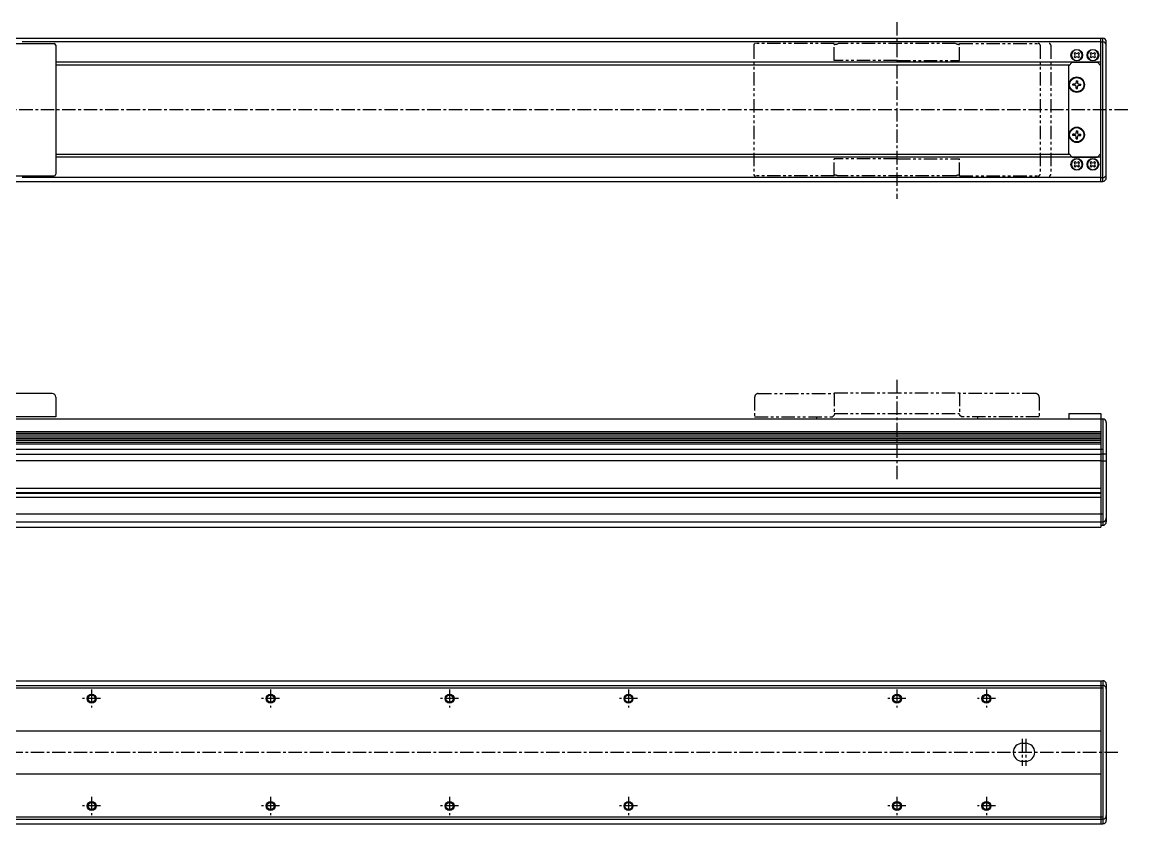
# Model space of a CAD drawing. Extents: x -649 to 408, y -49 to 438.
# Drawn here: x -210 to 408, y -10 to 438 of the extents above; entities that cross this region are included whole.
import ezdxf

# ---------------------------------------------------------------- set-up
doc = ezdxf.new("R2010")
doc.units = 0
for name, pattern in [('CENTER', [12, 7.5, -1.5, 1.5, -1.5]), ('CONTINOUS', [0]), ('PHANTOM', [15, 7.5, -1.5, 1.5, -1.5, 1.5, -1.5])]:
    doc.linetypes.add(name, pattern=pattern)
doc.layers.get('0').update_dxf_attribs({"linetype": 'CONTINUOUS'})
doc.layers.add('CENTER', color=1, linetype='CENTER')

msp = doc.modelspace()

# ---------------------------------------------------------------- linework, layer by layer
at = {"color": 7, "linetype": 'CONTINOUS'}
for p, q in [((-471.96, 429.02), (394.04, 429.02)), ((393.04, 426.95), (-209.81, 426.95)), ((393.04, 349.02), (393.04, 429.02)), ((393.04, 426.95), (394.04, 426.95)), ((394.04, 349.02), (394.04, 429.02)), ((396.04, 351.02), (396.04, 427.02)), ((-235.96, 426.02), (-191.96, 426.02)), ((-190.96, 425.02), (-190.96, 353.02)), ((378, 420.46), (378.61, 421.06)), ((378.42, 420.05), (378, 420.46)), ((378.61, 421.06), (379.02, 420.65)), ((380.07, 420.65), (380.48, 421.06)), ((380.48, 421.06), (381.08, 420.46)), ((381.08, 420.46), (380.67, 420.05)), ((387, 420.46), (387.61, 421.06)), ((387.42, 420.05), (387, 420.46)), ((387.61, 421.06), (388.02, 420.65)), ((389.07, 420.65), (389.48, 421.06)), ((389.48, 421.06), (390.08, 420.46)), ((390.08, 420.46), (389.67, 420.05)), ((393.04, 415.52), (-190.96, 415.52)), ((375.54, 414.02), (-190.96, 414.02)), ((375.04, 413.52), (377.04, 415.52)), ((377.04, 415.52), (391.04, 415.52)), ((378, 418.59), (378.42, 419)), ((378.61, 417.99), (378, 418.59)), ((379.02, 418.4), (378.61, 417.99)), ((380.48, 417.99), (380.07, 418.4)), ((381.08, 418.59), (380.48, 417.99)), ((380.67, 419), (381.08, 418.59)), ((387, 418.59), (387.42, 419)), ((387.61, 417.99), (387, 418.59)), ((388.02, 418.4), (387.61, 417.99)), ((389.48, 417.99), (389.07, 418.4)), ((390.08, 418.59), (389.48, 417.99)), ((389.67, 419), (390.08, 418.59)), ((393.04, 413.52), (391.04, 415.52)), ((375.04, 364.52), (375.04, 413.52)), ((393.04, 364.52), (393.04, 413.52)), ((377.34, 402.71), (377.34, 403.34)), ((378.29, 403.34), (377.34, 403.34)), ((378.29, 402.71), (377.34, 402.71)), ((379.23, 405.22), (379.23, 404.28)), ((379.23, 405.22), (379.86, 405.22)), ((379.23, 400.82), (379.23, 401.77)), ((379.86, 405.22), (379.86, 404.28)), ((379.86, 400.82), (379.86, 401.77)), ((380.8, 403.34), (381.74, 403.34)), ((380.8, 402.71), (381.74, 402.71)), ((381.74, 402.71), (381.74, 403.34)), ((379.23, 400.82), (379.86, 400.82)), ((379.23, 377.22), (379.23, 376.28)), ((379.23, 377.22), (379.86, 377.22)), ((379.86, 377.22), (379.86, 376.28)), ((377.34, 374.71), (377.34, 375.34)), ((378.29, 375.34), (377.34, 375.34)), ((378.29, 374.71), (377.34, 374.71)), ((379.23, 372.82), (379.23, 373.77)), ((379.23, 372.82), (379.86, 372.82)), ((379.86, 372.82), (379.86, 373.77)), ((380.8, 375.34), (381.74, 375.34)), ((380.8, 374.71), (381.74, 374.71)), ((381.74, 374.71), (381.74, 375.34)), ((375.54, 364.02), (-190.96, 364.02)), ((393.04, 362.52), (-190.96, 362.52)), ((377.04, 362.52), (375.04, 364.52)), ((377.04, 362.52), (391.04, 362.52)), ((378.61, 360.06), (378, 359.46)), ((378, 359.46), (378.42, 359.05)), ((379.02, 359.65), (378.61, 360.06)), ((380.48, 360.06), (380.07, 359.65)), ((381.08, 359.46), (380.48, 360.06)), ((380.67, 359.05), (381.08, 359.46)), ((387.61, 360.06), (387, 359.46)), ((387, 359.46), (387.42, 359.05)), ((388.02, 359.65), (387.61, 360.06)), ((389.48, 360.06), (389.07, 359.65)), ((390.08, 359.46), (389.48, 360.06)), ((389.67, 359.05), (390.08, 359.46)), ((391.04, 362.52), (393.04, 364.52)), ((378.42, 358), (378, 357.59)), ((378, 357.59), (378.61, 356.99)), ((378.61, 356.99), (379.02, 357.4)), ((380.07, 357.4), (380.48, 356.99)), ((380.48, 356.99), (381.08, 357.59)), ((381.08, 357.59), (380.67, 358)), ((387.42, 358), (387, 357.59)), ((387, 357.59), (387.61, 356.99)), ((387.61, 356.99), (388.02, 357.4)), ((389.07, 357.4), (389.48, 356.99)), ((389.48, 356.99), (390.08, 357.59)), ((390.08, 357.59), (389.67, 358)), ((-471.96, 349.02), (394.04, 349.02)), ((-235.96, 352.02), (-191.96, 352.02)), ((393.04, 351.1), (-209.81, 351.1)), ((393.04, 351.1), (394.04, 351.1)), ((-192.96, 230.45), (-235.96, 230.45)), ((-190.96, 228.45), (-190.96, 217.45)), ((-471.96, 216.35), (394.04, 216.35)), ((-190.96, 217.45), (-234.96, 217.45)), ((375.04, 219.25), (393.04, 219.25)), ((375.04, 219.25), (375.04, 216.35)), ((393.04, 219.25), (393.04, 216.35)), ((393.04, 216.35), (393.04, 155.85)), ((394.04, 216.35), (394.04, 156.85)), ((396.04, 214.35), (396.04, 158.85)), ((-470.96, 209.33), (393.04, 209.33)), ((-470.96, 208.33), (393.04, 208.33)), ((-470.96, 207.34), (393.04, 207.34)), ((-470.96, 206.35), (393.04, 206.35)), ((-470.96, 205.36), (393.04, 205.36)), ((-470.96, 204.36), (393.04, 204.36)), ((-471.96, 199.46), (394.04, 199.46)), ((-470.96, 203.37), (393.04, 203.37)), ((-470.96, 202.38), (393.04, 202.38)), ((-470.96, 196.6), (393.04, 196.6)), ((-470.96, 193.1), (393.04, 193.1)), ((393.04, 196.75), (396.04, 196.75)), ((393.04, 192.95), (396.04, 192.95)), ((-473.96, 177.68), (393.04, 177.68)), ((-470.96, 175.15), (393.04, 175.15)), ((-470.96, 174.85), (393.04, 174.85)), ((-473.96, 172.61), (393.04, 172.61)), ((-471.96, 163.35), (394.04, 163.35)), ((-471.96, 158.85), (394.04, 158.85)), ((-470.96, 155.85), (393.04, 155.85)), ((393.04, 156.85), (394.04, 156.85)), ((-471.96, 70.06), (394.04, 70.06)), ((393.04, 70.06), (393.04, -9.94)), ((394.04, 70.06), (394.04, -9.94)), ((396.04, 68.06), (396.04, -7.94)), ((-471.96, 67.46), (394.04, 67.46)), ((-471.96, 66.06), (394.04, 66.06)), ((-470.96, 42.06), (393.04, 42.06)), ((349.04, 35.06), (351.04, 35.06)), ((349.04, 25.06), (351.04, 25.06)), ((-470.96, 18.06), (393.04, 18.06)), ((-471.96, -5.94), (394.04, -5.94)), ((-471.96, -7.34), (394.04, -7.34)), ((-471.96, -9.94), (394.04, -9.94))]:
    msp.add_line(p, q, dxfattribs=at)
at = {"color": 3, "linetype": 'PHANTOM'}
for p, q in [((199.04, 425.02), (199.04, 353.02)), ((244.04, 426.02), (200.04, 426.02)), ((244.04, 416.52), (244.04, 426.02)), ((311.86, 426.02), (246.22, 426.02)), ((314.04, 426.02), (358.04, 426.02)), ((314.04, 416.52), (314.04, 426.02)), ((359.04, 425.02), (359.04, 353.02)), ((365.04, 425.02), (365.04, 353.02)), ((279.04, 416.52), (244.04, 416.52)), ((279.04, 416.52), (314.04, 416.52)), ((279.04, 361.52), (244.04, 361.52)), ((244.04, 352.02), (244.04, 361.52)), ((279.04, 361.52), (314.04, 361.52)), ((314.04, 352.02), (314.04, 361.52)), ((244.04, 352.02), (200.04, 352.02)), ((311.86, 352.02), (246.22, 352.02)), ((314.04, 352.02), (358.04, 352.02)), ((201.54, 230.45), (244.04, 230.45)), ((244.04, 230.85), (314.04, 230.85)), ((244.04, 230.85), (244.04, 218.45)), ((314.04, 230.85), (314.04, 218.45)), ((356.54, 230.45), (314.04, 230.45)), ((199.54, 228.45), (199.54, 217.45)), ((358.54, 228.45), (358.54, 217.45)), ((199.54, 217.45), (243.04, 217.45)), ((234.04, 217.45), (234.04, 216.35)), ((243.04, 217.45), (244.04, 218.45)), ((244.04, 219.38), (314.04, 219.38)), ((315.04, 217.45), (314.04, 218.45)), ((358.54, 217.45), (315.04, 217.45)), ((324.04, 217.45), (324.04, 216.35))]:
    msp.add_line(p, q, dxfattribs=at)
at = {"color": 7, "linetype": 'CONTINOUS'}
for centre, radius in [((379.54, 419.52), 3.25), ((388.54, 419.52), 3.25), ((379.54, 403.02), 4.3), ((379.54, 403.02), 4), ((379.54, 375.02), 4.3), ((379.54, 375.02), 4), ((379.54, 358.52), 3.25), ((388.54, 358.52), 3.25), ((-170.96, 60.06), 2.5), ((-170.96, 60.06), 2), ((-70.96, 60.06), 2.5), ((-70.96, 60.06), 2), ((29.04, 60.06), 2.5), ((29.04, 60.06), 2), ((129.04, 60.06), 2.5), ((129.04, 60.06), 2), ((279.04, 60.06), 2.5), ((279.04, 60.06), 2), ((329.04, 60.06), 2.5), ((329.04, 60.06), 2), ((-170.96, 0.06), 2.5), ((-170.96, 0.06), 2), ((-70.96, 0.06), 2.5), ((-70.96, 0.06), 2), ((29.04, 0.06), 2.5), ((29.04, 0.06), 2), ((129.04, 0.06), 2.5), ((129.04, 0.06), 2), ((279.04, 0.06), 2.5), ((279.04, 0.06), 2), ((329.04, 0.06), 2.5), ((329.04, 0.06), 2)]:
    msp.add_circle(centre, radius, dxfattribs=at)
for centre, radius, start, end in [((394.04, 427.02), 2, 0, 90), ((394.04, 424.95), 2, 0, 90), ((-191.96, 425.02), 1, 0, 90), ((379.54, 419.52), 3, 0.00029, 0), ((379.54, 421.17), 0.742, 225, 314.99996), ((388.54, 419.52), 3, 0.00029, 0), ((388.54, 421.17), 0.742, 225, 314.99996), ((377.89, 419.52), 0.742, 315, 44.99994), ((379.54, 417.87), 0.742, 44.99997, 134.99995), ((381.19, 419.52), 0.742, 134.99996, 224.99995), ((386.89, 419.52), 0.742, 315, 44.99994), ((388.54, 417.87), 0.742, 44.99997, 134.99995), ((390.19, 419.52), 0.742, 134.99996, 224.99995), ((378.29, 404.28), 0.94, 269.99996, 0), ((378.29, 401.77), 0.94, 0.00003, 90.00006), ((380.8, 404.28), 0.94, 179.99998, 270.00002), ((380.8, 401.77), 0.94, 90.00001, 180.00005), ((378.29, 376.28), 0.94, 269.99996, 0), ((378.29, 373.77), 0.94, 0.00003, 90.00006), ((380.8, 376.28), 0.94, 179.99998, 270.00002), ((380.8, 373.77), 0.94, 90.00001, 180.00005), ((379.54, 358.52), 3, 0, 359.99971), ((377.89, 358.52), 0.742, 315.00006, 45), ((379.54, 360.17), 0.742, 225.00005, 315.00003), ((381.19, 358.52), 0.742, 135.00005, 225.00004), ((388.54, 358.52), 3, 0, 359.99971), ((386.89, 358.52), 0.742, 315.00006, 45), ((388.54, 360.17), 0.742, 225.00005, 315.00003), ((390.19, 358.52), 0.742, 135.00005, 225.00004), ((-191.96, 353.02), 1, 270, 0), ((379.54, 356.87), 0.742, 45.00004, 135), ((388.54, 356.87), 0.742, 45.00004, 135), ((394.04, 353.1), 2, 270, 0), ((394.04, 351.02), 2, 270, 0), ((-192.96, 228.45), 2, 0, 90), ((394.04, 214.35), 2, 0, 90), ((394.04, 160.85), 2, 270, 0), ((394.04, 158.85), 2, 270, 0), ((394.04, 68.06), 2, 0, 90), ((394.04, 65.46), 2, 0, 90), ((349.04, 30.06), 5, 90, 270), ((351.04, 30.06), 5, 270, 90), ((394.04, -5.34), 2, 270, 0), ((394.04, -7.94), 2, 270, 0)]:
    msp.add_arc(centre, radius, start, end, dxfattribs=at)
at = {"color": 3, "linetype": 'PHANTOM'}
for centre, radius, start, end in [((200.04, 425.02), 1, 90, 180), ((244.04, 430.52), 5, 270, 295.84193), ((314.04, 430.52), 5, 244.15807, 270), ((358.04, 425.02), 1, 0, 90), ((364.04, 425.02), 1, 0, 90), ((200.04, 353.02), 1, 180, 270), ((244.04, 347.52), 5, 64.15807, 90), ((314.04, 347.52), 5, 90, 115.84193), ((358.04, 353.02), 1, 270, 0), ((364.04, 353.02), 1, 270, 0), ((201.54, 228.45), 2, 90, 180), ((356.54, 228.45), 2, 0, 90)]:
    msp.add_arc(centre, radius, start, end, dxfattribs=at)
at = {"layer": 'CENTER', "color": 1, "linetype": 'CENTER'}
for p, q in [((279.04, 437.98), (279.04, 339.2)), ((408.1, 389.02), (-511.14, 389.02)), ((279.04, 238.05), (279.04, 181.47)), ((-170.96, 65.1), (-170.96, 55.02)), ((-70.96, 65.1), (-70.96, 55.02)), ((29.04, 65.1), (29.04, 55.02)), ((129.04, 65.1), (129.04, 55.02)), ((279.04, 65.1), (279.04, 55.02)), ((329.04, 65.1), (329.04, 55.02)), ((-165.92, 60.06), (-176, 60.06)), ((-65.92, 60.06), (-76, 60.06)), ((34.08, 60.06), (24, 60.06)), ((134.08, 60.06), (124, 60.06)), ((284.08, 60.06), (274, 60.06)), ((334.08, 60.06), (324, 60.06)), ((349.04, 37.6), (349.04, 22.52)), ((351.04, 37.6), (351.04, 22.52)), ((-516.99, 30.06), (403.97, 30.06)), ((-165.92, 0.06), (-176, 0.06)), ((-170.96, 5.1), (-170.96, -4.98)), ((-65.92, 0.06), (-76, 0.06)), ((-70.96, 5.1), (-70.96, -4.98)), ((34.08, 0.06), (24, 0.06)), ((29.04, 5.1), (29.04, -4.98)), ((134.08, 0.06), (124, 0.06)), ((129.04, 5.1), (129.04, -4.98)), ((284.08, 0.06), (274, 0.06)), ((279.04, 5.1), (279.04, -4.98)), ((334.08, 0.06), (324, 0.06)), ((329.04, 5.1), (329.04, -4.98))]:
    msp.add_line(p, q, dxfattribs=at)

doc.saveas('drawing.dxf')
